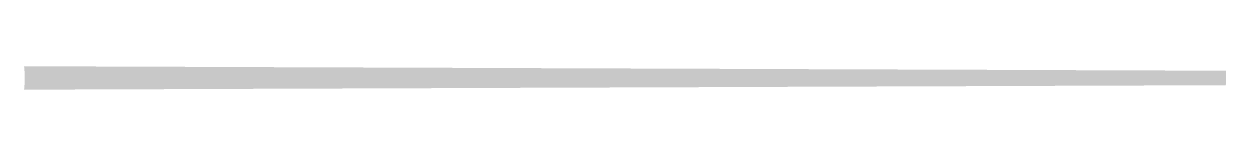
# Model space of a CAD drawing. Header units: millimetres. Extents: x 51.8 to 64.1, y 24.4 to 24.6.
import ezdxf

# ---------------------------------------------------------------- set-up
doc = ezdxf.new("R2010")
doc.units = ezdxf.units.MM

msp = doc.modelspace()

# ---------------------------------------------------------------- hatches: boundary and pattern name
h = msp.add_hatch(color=256)
h.set_gradient(color1=(205, 32, 39), color2=(242, 113, 114), tint=1)
h.paths.add_polyline_path([(64.117, 24.4), (64.118, 24.548), (51.842, 24.594, -0.060187), (51.842, 24.354)])

doc.saveas('drawing.dxf')
